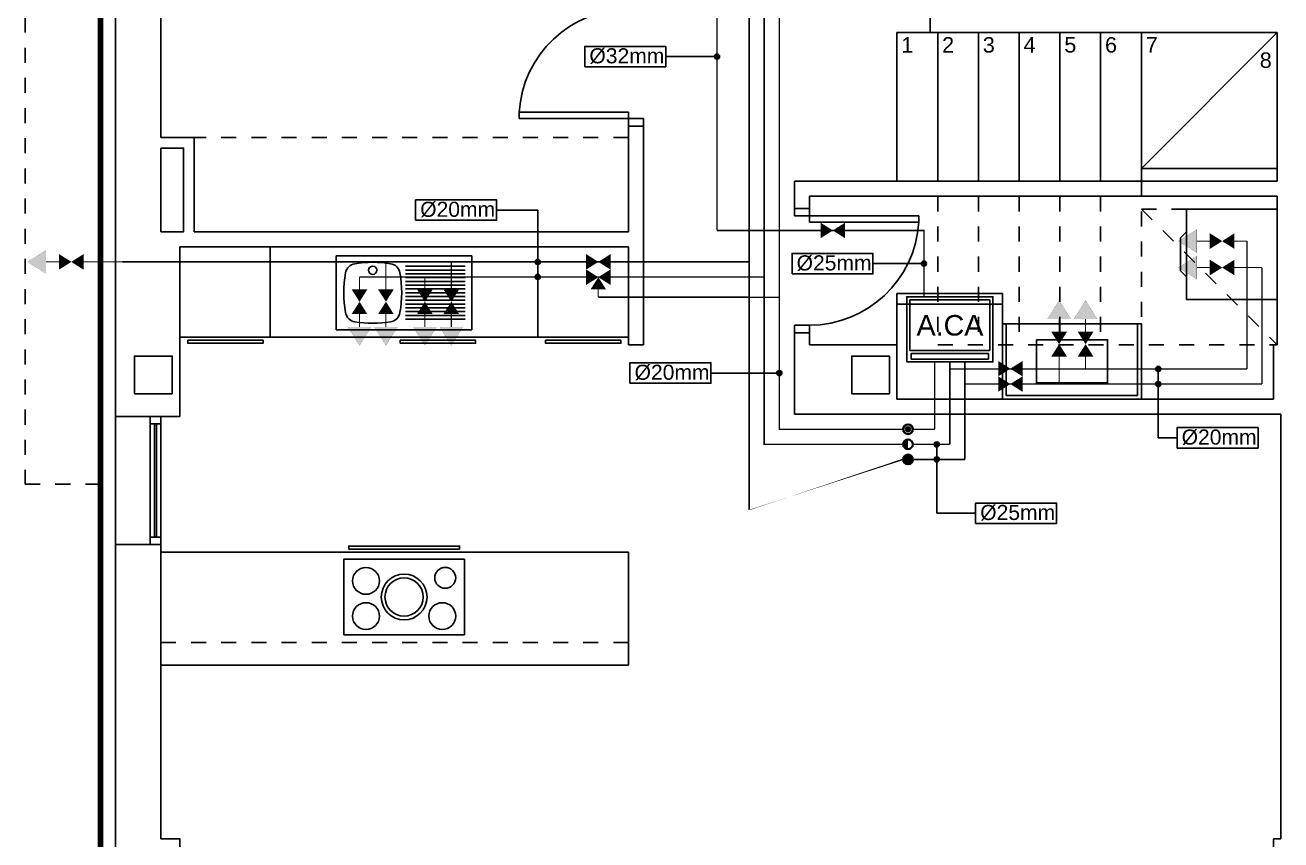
# Model space of a CAD drawing. Header units: millimetres. Extents: x 441156 to 441876, y 4514765 to 4515211.
# Drawn here: x 441402.98 to 441411.31, y 4515175.81 to 4515181.22 of the extents above; entities that cross this region are included whole.
import ezdxf
from ezdxf.enums import TextEntityAlignment as Align

# ---------------------------------------------------------------- set-up
doc = ezdxf.new("R2010")
doc.units = ezdxf.units.MM
for name, pattern in [('CONTINUA', [0]), ('DASHED', [0.75, 0.5, -0.25]), ('RAYITAS', [0.375, 0.25, -0.125])]:
    doc.linetypes.add(name, pattern=pattern)
for name, color, linetype in [('01_mono BAJA', 2, 'Continuous'), ('01_proyección', 4, 'RAYITAS'), ('01_textos', 7, 'Continuous'), ('INGIN CLIMATIZACION TEXTO', 7, 'Continuous'), ('INGIN FONTANERIA ACS', 10, 'Continuous'), ('INGIN FONTANERIA AGUA FRIA', 150, 'Continuous'), ('INGIN FONTANERIA MAQUINAS', 7, 'Continuous')]:
    doc.layers.add(name, color=color, linetype=linetype)
doc.styles.add('NIEVES2', font='sanss___.ttf')

# ---------------------------------------------------------------- blocks, each defined once
blk = doc.blocks.new('A$C6A825EFA')
at = {"layer": '01_mono BAJA', "color": 254}
for p, q in [((-2.636807039380074e-07, 12.50000028219074, -5.307373365866472e-07), (-2.636807039380074e-07, 7.854999443516135, -5.307373365866472e-07)), ((0.2999997364240699, 12.075000282377, -5.307373365866472e-07), (0.2999997363658622, 9.705003419891, -5.307373365866472e-07)), ((5.399999736342579, 10.54068651422858, -5.307373365866472e-07), (5.399999736342579, 10.40000028163195, -5.307373365866472e-07)), ((5.179999736312311, 9.415000282227993, -5.307373365866472e-07), (5.179999736312311, 10.40000028163195, -5.307373365866472e-07)), ((5.399999736342579, 10.40000028163195, -5.307373365866472e-07), (5.179999736312311, 10.40000028163195, -5.307373365866472e-07)), ((7.699999736330938, 10.40000028163195, -5.307373365866472e-07), (5.399999736342579, 10.40000028163195, -5.307373365866472e-07)), ((5.449999736330938, 9.415000282227993, -5.307373365866472e-07), (5.449999736330938, 10.40000028163195, -5.307373365866472e-07)), ((5.719999736407772, 9.415000282227993, -5.307373365866472e-07), (5.719999736349564, 10.40000028163195, -5.307373365866472e-07)), ((5.98999973636819, 9.415000282227993, -5.307373365866472e-07), (5.98999973636819, 10.40000028163195, -5.307373365866472e-07)), ((6.259999736328609, 9.415000282227993, -5.307373365866472e-07), (6.259999736328609, 10.40000028163195, -5.307373365866472e-07)), ((6.529999736347236, 9.415000282227993, -5.307373365866472e-07), (6.529999736347236, 10.40000028163195, -5.307373365866472e-07)), ((6.799999736365862, 9.415000282227993, -5.307373365866472e-07), (6.799999736365862, 10.40000028163195, -5.307373365866472e-07)), ((6.799999736365862, 9.50000028219074, -5.307373365866472e-07), (7.699999736330938, 10.40000028163195, -5.307373365866472e-07)), ((7.699999736330938, 9.415000282227993, -5.307373365866472e-07), (7.699999736330938, 10.40000028163195, -5.307373365866472e-07)), ((2.676184360233936, 9.830547710203087, -5.307709849983747e-07), (2.676184360237322, 9.8719762816311, -5.307709849983747e-07)), ((2.676184360237322, 9.8719762816311, -5.307709849983747e-07), (3.399999718923109, 9.871976281571948, -5.307709849983747e-07)), ((2.676184360233936, 9.830547710203087, -5.307709849983747e-07), (3.499999718919291, 9.830547710135761, -5.307709849983747e-07)), ((3.399999718915637, 9.780547710143752, -5.307709849983747e-07), (3.399999718923109, 9.871976281572403, -5.307709849983747e-07)), ((3.499999718919291, 9.830547710135761, -5.307709849983747e-07), (3.499999718915205, 9.780547710135579, -5.307709849983747e-07)), ((3.399999719171319, 9.780547711066902, -5.307709849983764e-07), (3.499999719148036, 9.780547711066902, -5.307709849983764e-07)), ((3.399999736342579, 9.780547711066902, -5.307373365866472e-07), (3.399999736342579, 9.080000282265246, -5.307373365866472e-07)), ((3.499999736319296, 9.780547711066902, -5.307373365866472e-07), (3.499999736319296, 8.330000282265246, -5.307373365866472e-07)), ((0.5200019616167992, 9.705000282265246, -5.307373365866472e-07), (0.2999997363658622, 9.705003419891, -5.307373365866472e-07)), ((0.5200019616167992, 9.705003419891, -5.30790497788695e-07), (0.5200019616750069, 9.080000282265246, -5.30790497788695e-07)), ((6.799999736365862, 9.500000281259418, -5.307373365866472e-07), (7.69999973627273, 9.50000028219074, -5.307373365866472e-07)), ((4.499999736493919, 9.415001093409956, -8.872092962881288e-07), (4.499999736493919, 9.235000281594694, -8.872092962881288e-07)), ((7.699999736330938, 9.415000282227993, -8.872092955617676e-07), (4.499999736319296, 9.415000282227993, -8.872092955617676e-07)), ((4.499999736319296, 9.415000282227993, -8.872092955617676e-07), (4.499999736261088, 9.235000281594694, -8.872092955617676e-07)), ((4.599999736470636, 9.315001092851162, -8.872092955617676e-07), (4.599999736412428, 9.235000280663371, -8.872092955617676e-07)), ((7.699999736330938, 9.3150002816692, -8.872092955617676e-07), (4.599999736354221, 9.3150002816692, -8.872092955617676e-07)), ((4.599999736354221, 9.3150002816692, -8.872092955617676e-07), (4.599999736354221, 9.235000280663371, -8.872092955617676e-07)), ((7.699999736330938, 8.330000282265246, -5.307373365866472e-07), (7.699999736330938, 9.315000282600522, -5.307373365866472e-07)), ((4.599999736703467, 9.235000280663371, -7.089901432282964e-07), (4.49999973672675, 9.235000281594694, -7.089901432282964e-07)), ((4.499999736955495, 9.185000281594512, -7.089564972708095e-07), (4.49999973695958, 9.235000281594694, -7.089564972708095e-07)), ((5.32381509564085, 9.18500028152719, -7.089564972708095e-07), (4.499999736955495, 9.185000281594512, -7.089564972708095e-07)), ((4.599999736959148, 9.235000281586522, -7.089564972708095e-07), (4.599999736951677, 9.143571710157872, -7.089564972708095e-07)), ((5.32381509564085, 9.18500028152719, -7.089564972708095e-07), (5.323815095637464, 9.143571710099176, -7.089564972708095e-07)), ((3.399999736342579, 9.080000282265246, -5.307373365866472e-07), (0.5200019616750069, 9.080000282265246, -5.307373365866472e-07)), ((5.323815095637464, 9.143571710099176, -7.089564972708095e-07), (4.599999736951677, 9.143571710158326, -7.089564972708095e-07)), ((3.399999736342579, 8.980000281706452, -5.307373365866404e-07), (0.4249997104052454, 8.980000281706452, -5.307373365866404e-07)), ((0.4249997104052454, 7.854999443516135, -5.307373365866404e-07), (0.4249997104052454, 8.980000281706452, -5.307373365866404e-07)), ((1.024999736924656, 8.980000281706452, -5.307373365865929e-07), (1.024999736924656, 8.380000282078981, -5.307373365865929e-07)), ((1.462499736316602, 8.430441086419819, 2.222830965316809e-06), (1.462499736316545, 8.920441086419942, 2.222830965316809e-06)), ((1.462499736316545, 8.920441086419942, 2.222830965316809e-06), (2.362499736316181, 8.920441086419942, 2.222830965316809e-06)), ((2.362499736316181, 8.920441086419942, 2.222830965316809e-06), (2.362499736316238, 8.430441086419933, 2.222830965316809e-06)), ((2.799999735783786, 8.980000282637775, -5.308382656726859e-07), (2.799999735725578, 8.380000282078981, -5.308382656726859e-07)), ((3.399999736342579, 8.980000281706452, -5.307373365866472e-07), (3.399999736342579, 8.330000282265246, -5.307373365866472e-07)), ((1.921499736316377, 8.850441086419778, 2.222830965316809e-06), (2.317499736316563, 8.850441086419892, 2.222830965316809e-06)), ((1.921499736316349, 8.825441086419914, 2.222830965316809e-06), (2.317499736316563, 8.825441086419914, 2.222830965316809e-06)), ((1.921499736316377, 8.800441086419937, 2.222830965316809e-06), (2.317499736316563, 8.800441086419937, 2.222830965316809e-06)), ((1.921499736316321, 8.775441086420074, 2.222830965316809e-06), (2.317499736316563, 8.775441086420074, 2.222830965316809e-06)), ((1.921499736316406, 8.750441086419983, 2.222830965316809e-06), (2.317499736316591, 8.750441086419983, 2.222830965316809e-06)), ((1.921499736316377, 8.725441086419892, 2.222830965316809e-06), (2.31749973631662, 8.725441086419892, 2.222830965316809e-06)), ((1.921499736316377, 8.700441086419914, 2.222830965316809e-06), (2.317499736316591, 8.700441086420028, 2.222830965316809e-06)), ((1.921499736316377, 8.675441086419937, 2.222830965316809e-06), (2.31749973631662, 8.675441086419937, 2.222830965316809e-06)), ((1.921499736316406, 8.650441086419846, 2.222830965316809e-06), (2.317499736316563, 8.650441086420074, 2.222830965316809e-06)), ((1.921499736316377, 8.625441086419983, 2.222830965316809e-06), (2.317499736316591, 8.625441086419983, 2.222830965316809e-06)), ((1.921499736316406, 8.600441086419892, 2.222830965316809e-06), (2.317499736316563, 8.600441086419892, 2.222830965316809e-06)), ((1.921499736316434, 8.575441086419914, 2.222830965316809e-06), (2.317499736316563, 8.575441086419914, 2.222830965316809e-06)), ((5.879999760363717, 8.599997819401324, -5.30838260041923e-07), (5.179999761108775, 8.599997819401324, -5.30838260041923e-07)), ((1.921499736316377, 8.55044108642005, 2.222830965316809e-06), (2.31749973631662, 8.55044108642005, 2.222830965316809e-06)), ((1.921499736316406, 8.52544108641996, 2.222830965316809e-06), (2.317499736316648, 8.52544108641996, 2.222830965316809e-06)), ((1.921499736316406, 8.500441086419983, 2.222830965316809e-06), (2.31749973631662, 8.500441086420096, 2.222830965316809e-06)), ((2.362499736316238, 8.430441086419933, 2.222830965316809e-06), (1.462499736316602, 8.430441086419819, 2.222830965316809e-06)), ((4.49999973689307, 8.410000281594534, -7.089228513133685e-07), (4.499999736896701, 8.460000281594489, -7.089228513133685e-07)), ((4.599999736896269, 8.460000281586318, -7.089228513133685e-07), (4.499999736896701, 8.460000281594489, -7.089228513133685e-07)), ((4.499999736843165, 8.41000028140843, -8.57244048858277e-07), (4.499999736202881, 7.869999472983181, -4.787425613476374e-07)), ((4.599999736761674, 8.41000028140843, -7.08956497270857e-07), (4.499999736668542, 8.41000028140843, -7.08956497270857e-07)), ((4.599999736896269, 8.460000281586318, -7.089228513133685e-07), (4.599999736892183, 8.410000281586306, -7.089228513133685e-07)), ((4.599999736354221, 8.41000028140843, -8.872092955617676e-07), (4.599999736354221, 8.330000282265246, -8.872092955617676e-07)), ((5.904838247282896, 7.994999471120536, -5.306868748642678e-07), (5.904838247282896, 8.469999470748007, -5.306868748642678e-07)), ((6.774999780987855, 7.994999472051859, -5.307373365866472e-07), (6.774999781046063, 8.46999947167933, -5.307373365866472e-07)), ((3.399999736342579, 8.380000282078981, -5.307373365866472e-07), (0.4249997103470378, 8.380000282078981, -5.307373365866404e-07)), ((3.399999736342579, 8.330000282265246, -5.307373365866472e-07), (3.499999736319296, 8.330000282265246, -5.307373365866472e-07)), ((5.179838197305799, 8.330000282265246, -5.307373365866472e-07), (4.599999736354221, 8.330000282265246, -5.307373365866472e-07)), ((5.179999736312311, 8.330000282265246, -5.307373365866472e-07), (5.179999736312311, 7.96999947167933, -5.307373365866472e-07)), ((7.699999736330938, 8.330000282265246, -5.307373365866472e-07), (7.674999595154077, 8.330000282265246, -5.307373365866472e-07)), ((7.699999736330938, 8.330000282265246, -5.307373365866472e-07), (7.674999595154077, 8.330000282265246, -5.307373365866472e-07)), ((7.674999595154077, 8.330000282265246, -5.307373365866472e-07), (7.674999595154077, 7.96999947167933, -5.307373365866472e-07)), ((5.904838247282896, 7.994999471120536, -5.306868748642678e-07), (6.774999780987855, 7.994999472051859, -5.307373365866472e-07)), ((5.179999736312311, 7.96999947167933, -5.307373365866472e-07), (7.674999595154077, 7.96999947167933, -5.307373365866472e-07)), ((0.4249997104052454, 7.854999443516135, -5.307373365866404e-07), (-2.636807039380074e-07, 7.854999443516135, -5.307373365866404e-07)), ((-2.636807039380074e-07, 7.854999443516135, -5.307373365866472e-07), (-2.636807039380074e-07, 7.004999443888664, -5.307373365866472e-07)), ((0.2299997361260466, 7.854999443516135, -5.307373365866472e-07), (0.2300180575693958, 7.004999443888664, -5.307373365866472e-07)), ((0.2999997364240699, 7.854999443516135, -5.307373365866472e-07), (0.300018057867419, 7.004999443888664, -5.307373365866472e-07)), ((7.724999736354221, 7.869999472983181, -5.3073733694378e-07), (4.499999736202881, 7.869999472983181, -5.3073733694378e-07)), ((7.724999736354221, 5.054994043894112, -5.307373365866472e-07), (7.724999736354221, 7.869999472983181, -5.307373365866472e-07)), ((0.2300011331681162, 7.805002628825605, -5.307373365866404e-07), (0.3000011325348169, 7.805002628825605, -5.307373365866404e-07)), ((0.2579854913637973, 7.054996258579195, -5.307373374883374e-07), (0.2580180627992377, 7.805002628825605, -5.307373374883307e-07)), ((0.271985491795931, 7.054996258579195, -5.307373374883374e-07), (0.2720180632313713, 7.805002628825605, -5.307373374883307e-07)), ((0.2999997364822775, 7.004999443888664, -5.307373365866425e-07), (-2.636807039380074e-07, 7.004999443888664, -5.307373365866472e-07)), ((-2.636807039380074e-07, 7.004999443888664, -5.307373365866315e-07), (-2.636807039380074e-07, 3.00000028219074, -5.307373365866472e-07)), ((0.2299685617326759, 7.054996258579195, -5.307373365866472e-07), (0.2999685610993765, 7.054996258579195, -5.307373365866472e-07)), ((0.2999844685546122, 7.004999443888664, -5.307373365866472e-07), (0.2999844685546122, 5.054994044825435, -5.307373365866412e-07)), ((3.399999736342579, 6.954999444074929, -5.307373365866472e-07), (0.2999844685546122, 6.954999444074929, -5.3073733658664e-07)), ((3.399999736342579, 6.204999444074929, -5.307373365866472e-07), (3.399999736342579, 6.954999444074929, -5.307373365866472e-07)), ((3.399999736342579, 6.204999444074929, -5.307373365866472e-07), (0.2999844685546122, 6.204999444074929, -5.3073733658664e-07)), ((7.674999599927105, 4.704994043335319, -2.211794300349522e-05), (7.674999599927105, 5.054994043894112, -2.211794300349522e-05)), ((7.674999599927105, 5.054994043894112, -2.211794300349522e-05), (7.724999736354221, 5.054994043894112, -2.211794300349522e-05))]:
    blk.add_line(p, q, dxfattribs=at)
for points, elevation in [([(0.3000019616447389, 9.635003419592977), (0.450001961668022, 9.635003419592977), (0.450001961668022, 9.080000284127891), (0.3000019616447389, 9.080000284127891)], -5.307373365866472e-07), ([(7.099999736272736, 9.230000281706424), (7.69999973627273, 9.230000281706452), (7.699999736267614, 8.63000028170643), (7.09999973626762, 8.63000028170643)], -5.307373365866472e-07), ([(5.179999761108775, 8.669997818768024), (5.179999762040097, 7.96999781858176), (5.879999761295039, 7.969997819513083), (5.879999760363717, 8.669997819699347)], -5.307373365866472e-07), ([(5.879838247317821, 8.469999470748007), (6.800000609247945, 8.46999947167933), (6.800000609247945, 7.96999947167933), (5.879838247317821, 7.96999947167933)], -5.307373365866472e-07), ([(0.4776675592875108, 8.359996009618044), (0.4776675592875108, 8.339991737157106), (0.9776615587761626, 8.339991737157106), (0.9776615587761626, 8.359996009618044)], -5.307373365865929e-07), ([(1.88687895401381, 8.360011268407106), (1.88687895401381, 8.340006995946169), (2.386872953502461, 8.340006995946169), (2.386872953502461, 8.360011268407106)], 2.222830965316809e-06), ([(2.850002736260649, 8.360011268407106), (2.850002736260649, 8.340006995946169), (3.349996735749301, 8.340006995946169), (3.349996735749301, 8.360011268407106)], -5.307373365866404e-07), ([(6.103779591154307, 8.363114609383047), (6.576059952669311, 8.363114609383047), (6.576059952669311, 8.07688763551414), (6.103779591154307, 8.07688763551414)], -7.759652929790741e-07), ([(2.279877755208872, 6.974949908442795), (1.545027547865175, 6.974949908442795), (1.545027547865175, 6.994900372810662), (2.279877755208872, 6.994900372810662)], 2.222830965316809e-06), ([(1.512518043108788, 6.407724797629712), (2.312518040964175, 6.40778337562668), (2.312481429716069, 6.907783374286296), (1.512481431860682, 6.907724796289328)], 2.222830951105955e-06)]:
    blk.add_lwpolyline(points, close=True, dxfattribs=dict(at, elevation=elevation))
for points, elevation in [([(7.099999657531157, 8.780000281694356), (7.059999657543301, 8.820000281706484), (7.059999657640304, 9.040000281706398), (7.099999657652432, 9.08000028169431)], -5.307373365866472e-07), ([(0.2999844685546122, 5.054994044825435), (0.4249997363076545, 5.054994044825435), (0.4249997363076545, 4.704994045197964), (0.2999997364240699, 4.704994045197964)], -5.307373365866438e-07)]:
    blk.add_lwpolyline(points, dxfattribs=dict(at, elevation=elevation))
for points in [[(0.3749997363192961, 8.004999441094697), (0.1249997363192961, 8.004999441094697), (0.1249997363192961, 8.254999441094697), (0.3749997363192961, 8.254999441094697), (0.3749997363192961, 8.004999441094697)], [(5.129838149063289, 8.004999442026019), (4.879838149063289, 8.004999442026019), (4.879838149063289, 8.254999442026019), (5.129838149063289, 8.254999442026019), (5.129838149063289, 8.004999442026019)]]:
    blk.add_lwpolyline(points, close=True, dxfattribs=at)
for centre, radius in [((1.704499736316244, 8.824817518071441, 2.222830965316809e-06), 0.0275), ((1.659714555829595, 6.764788265817973, 2.222830951105955e-06), 0.08904847114415482), ((2.18505062924396, 6.784609570470526, 2.222830951105955e-06), 0.06926563296337918), ((1.912499736412428, 6.657754085958004, 2.222830951105955e-06), 0.1518055620857002), ((1.912499736412428, 6.657754085958004, 2.222830951105955e-06), 0.1268055620857002), ((1.659731681708639, 6.530900049994276, 2.222830951105955e-06), 0.08904847114415482), ((2.165286365544056, 6.530937067970298, 2.222830951105955e-06), 0.08904847114415482)]:
    blk.add_circle(centre, radius, dxfattribs=at)
for centre, radius, start, end in [((3.399999718919723, 9.830547710143934, -5.307709849983747e-07), 0.725, 89.99999999535343, 176.7241710355634), ((4.599999736955063, 9.18500028158634, -7.089564972708095e-07), 0.725, 269.9999999953536, 356.7241710355636), ((1.597990642125183, 8.79398501809635, 2.222830965316809e-06), 0.07500000000000001, 99.07871569329001, 169.8852224934779), ((1.704499736316308, 8.127441086419935, 2.222830965316809e-06), 0.75, 80.9212843067197, 99.07871569329001), ((1.811008830507376, 8.79398501809635, 2.222830965316809e-06), 0.07500000000000001, 10.1147775065352, 80.9212843067197), ((2.2624997363163, 8.675441086419937, 2.222830965316809e-06), 0.75, 169.8852224934779, 190.1147775065419), ((1.146499736316287, 8.675441086419823, 2.222830965316809e-06), 0.75, 349.885222493478, 10.1147775065352), ((1.597990642125211, 8.556897154743524, 2.222830965316809e-06), 0.07500000000000001, 190.1147775065419, 260.9212843067197), ((1.811008830507376, 8.556897154743524, 2.222830965316809e-06), 0.07500000000000001, 279.07871569329, 349.885222493478), ((1.704499736316222, 9.223441086419939, 2.222830965316809e-06), 0.75, 260.9212843067197, 279.07871569329)]:
    blk.add_arc(centre, radius, start, end, dxfattribs=at)
at = {"layer": '01_proyección', "color": 120, "ltscale": 0.25}
for p, q in [((3.399999736342579, 9.705000282265246, -5.307373365866472e-07), (0.5200019616167992, 9.705000282265246, -5.307373365866472e-07)), ((6.799999736365862, 9.415000282227993, -5.307373365866472e-07), (6.799999736307655, 8.330000282265246, -5.307373365866472e-07)), ((5.449999736330938, 9.3150002816692, -5.307373365866472e-07), (5.449999736330938, 8.330000282265246, -5.307373365866472e-07)), ((5.719999736349564, 9.3150002816692, -5.307373365866472e-07), (5.719999736291356, 8.330000282265246, -5.307373365866472e-07)), ((5.989999736309983, 9.3150002816692, -5.307373365866472e-07), (5.989999736309983, 8.330000282265246, -5.307373365866472e-07)), ((6.259999736328609, 9.3150002816692, -5.307373365866472e-07), (6.259999736328609, 8.330000282265246, -5.307373365866472e-07)), ((6.529999736347236, 9.3150002816692, -5.307373365866472e-07), (6.529999736347236, 8.330000282265246, -5.307373365866472e-07)), ((6.799999736307655, 9.230000282637775, -5.307373365866472e-07), (7.699999736330938, 9.230000281706452, -5.307373365866472e-07)), ((6.799999736307655, 9.230000281706452, -5.307373365866472e-07), (7.699999736330938, 8.330000282265246, -5.307373365866472e-07)), ((5.449999736330938, 8.330000282265246, -5.307373365866472e-07), (7.674999595154077, 8.330000282265246, -5.307373365866472e-07)), ((3.399999736342579, 6.354999444447458, -5.307373365866472e-07), (0.2999844685546122, 6.354999444447458, -5.3073733658664e-07))]:
    blk.add_line(p, q, dxfattribs=at)
at = {"layer": '01_proyección', "color": 120, "ltscale": 0.25, "elevation": -5.307373365866472e-07}
blk.add_lwpolyline([(15.69999936700333, 7.405000281520188), (16.29999973619124, 7.405000281520188), (16.29999973619124, 13.10000028181821), (-0.6000002636574209, 13.10000028181821), (-0.6000002636574209, 7.405000281520188), (-2.636807039380074e-07, 7.405000281520188)], dxfattribs=at)
at = {"layer": '01_mono BAJA', "color": 254, "style": 'NIEVES2'}
for s, p in [('1', (5.248902099963743, 10.26781928259879, -5.307373365866472e-07)), ('2', (5.518902100040577, 10.26781928259879, -5.307373365866472e-07)), ('3', (5.788902100059204, 10.26781928259879, -5.307373365866472e-07)), ('4', (6.058902100019623, 10.26781928259879, -5.307373365866472e-07)), ('5', (6.328902100038249, 10.26781928259879, -5.307373365866472e-07)), ('6', (6.598902100056875, 10.26781928259879, -5.307373365866472e-07)), ('7', (6.868902100075502, 10.26781928259879, -5.307373365866472e-07)), ('8', (7.624883061158471, 10.16641275119036, -5.307373365866472e-07))]:
    blk.add_text(s, height=0.1025611646689943, dxfattribs=at).set_placement(p, align=Align.CENTER)
blk = doc.blocks.new('CALDERA')
at = {"layer": 'INGIN FONTANERIA MAQUINAS', "color": 5}
for points in [[(2.51547278125814, 32.4780610696846), (2.51547278125814, 32.86039364061352), (3.021472781258138, 32.86039364061352), (3.021472781258138, 32.4780610696846), (2.51547278125814, 32.4780610696846)], [(2.533691355750136, 32.5456564906399), (2.533691355750136, 32.84217506612152), (3.003254206766142, 32.84217506612152), (3.003254206766142, 32.5456564906399)], [(3.003254206766142, 32.5456564906399), (2.533691355750136, 32.5456564906399)]]:
    blk.add_lwpolyline(points, dxfattribs=at)
blk.add_lwpolyline([(2.541802803691752, 32.49414186307425), (2.995142758824526, 32.49414186307425), (2.995142758824526, 32.52729581365433), (2.541802803691752, 32.52729581365433)], close=True, dxfattribs=at)
at = {"layer": 'INGIN FONTANERIA MAQUINAS', "color": 5, "style": 'NIEVES2'}
blk.add_text('A.CA', height=0.1204875, dxfattribs=at).set_placement((2.573100437082618, 32.63276741150953))
blk = doc.blocks.new('LLAVE DE CORTE')
at = {"layer": 'INGIN FONTANERIA AGUA FRIA'}
h = blk.add_hatch(color=256, dxfattribs=at)
h.dxf.hatch_style = 1
h.paths.add_polyline_path([(52.20751480064351, 49.62734431164326), (52.20751480064351, 49.94029091551702), (52.45519108201347, 49.78423015136591)])
h = blk.add_hatch(color=256, dxfattribs=at)
h.dxf.hatch_style = 1
h.paths.add_polyline_path([(52.70286736338343, 49.62734431164326), (52.70286736338343, 49.94029091551702), (52.45519108201347, 49.78423015136591)])
at = {"layer": 'INGIN FONTANERIA AGUA FRIA', "ltscale": 0.01}
for points, const_width in [([(52.20751480064351, 49.62734431164326), (52.20751480064351, 49.94029091551702), (52.45519108201347, 49.78423015136591), (52.20751480064351, 49.62734431164326)], 0.0015), ([(52.70286736338343, 49.62734431164326), (52.70286736338343, 49.94029091551702), (52.45519108201347, 49.78423015136591), (52.70286736338343, 49.62734431164326)], 0.0015), ([(52.20751480064351, 49.78381761358014), (52.04959663705668, 49.78381761358014)], 0.02), ([(52.70286736338343, 49.78381761358014), (52.86078552697026, 49.78381761358014)], 0.02)]:
    blk.add_lwpolyline(points, dxfattribs=dict(at, const_width=const_width))
blk = doc.blocks.new('MONTANTE AF')
at = {"layer": 'INGIN FONTANERIA AGUA FRIA', "ltscale": 0.01}
h = blk.add_hatch(color=256, dxfattribs=at)
h.dxf.hatch_style = 1
edge = h.paths.add_edge_path()
edge.add_arc((52.45519108201347, 53.38382750740402), 0.2221247932826316, 0, 360)
edge = h.paths.add_edge_path(flags=17)
edge.add_arc((52.45519108201347, 53.38382750740402), 0.1919490225695881, 0, 360)
h = blk.add_hatch(color=256, dxfattribs=at)
h.dxf.hatch_style = 1
edge = h.paths.add_edge_path()
edge.add_arc((52.45519108201347, 53.38382750740402), 0.1919490225695881, 0, 360)
for radius in [0.2221247932826316, 0.1919490225695881]:
    blk.add_circle((52.45519108201347, 53.38382750740402), radius, dxfattribs=at)
blk = doc.blocks.new('MONTANTE ACS')
at = {"layer": 'INGIN FONTANERIA ACS', "ltscale": 0.01}
h = blk.add_hatch(color=256, dxfattribs=at)
h.dxf.hatch_style = 1
edge = h.paths.add_edge_path()
edge.add_arc((52.45519108201347, 52.18382420946273), 0.2221247932826316, 0, 360)
edge = h.paths.add_edge_path(flags=17)
edge.add_arc((52.45519108201347, 52.18382420946273), 0.1919490225695881, 0, 360)
h = blk.add_hatch(color=256, dxfattribs=at)
h.dxf.hatch_style = 1
edge = h.paths.add_edge_path()
edge.add_line((52.45519108201347, 51.99187518689314), (52.45519108201347, 52.37577323203232))
edge.add_arc((52.45519108201347, 52.18382420946273), 0.1919490225695881, 90, 270)
for radius in [0.2221247932826316, 0.1919490225695881]:
    blk.add_circle((52.45519108201347, 52.18382420946273), radius, dxfattribs=at)
blk = doc.blocks.new('MONTANTE RACS')
at = {"layer": 'INGIN FONTANERIA ACS', "ltscale": 0.01}
h = blk.add_hatch(color=86, dxfattribs=at)
h.dxf.hatch_style = 1
edge = h.paths.add_edge_path()
edge.add_arc((52.45519108201347, 50.98382091152143), 0.2221247932826316, 0, 360)
edge = h.paths.add_edge_path(flags=17)
edge.add_arc((52.45519108201347, 50.98382091152143), 0.1919490225695881, 0, 360)
h = blk.add_hatch(color=86, dxfattribs=at)
h.dxf.hatch_style = 1
edge = h.paths.add_edge_path()
edge.add_arc((52.45519108201347, 50.98382091152143), 0.1048807659308295, 0, 360)
at = {"layer": 'INGIN FONTANERIA ACS', "color": 86, "ltscale": 0.01}
for radius in [0.2221247932826316, 0.1919490225695881, 0.1048807659308295]:
    blk.add_circle((52.45519108201347, 50.98382091152143), radius, dxfattribs=at)
blk = doc.blocks.new('3 VIAS')
at = {"layer": 'INGIN FONTANERIA ACS'}
h = blk.add_hatch(color=256, dxfattribs=at)
h.dxf.hatch_style = 1
h.paths.add_polyline_path([(52.20751480064351, 48.42734101370197), (52.20751480064351, 48.74028761757572), (52.45519108201347, 48.58422685342462)])
h = blk.add_hatch(color=256, dxfattribs=at)
h.dxf.hatch_style = 1
h.paths.add_polyline_path([(52.61207692173612, 48.83190313479458), (52.29913031786236, 48.83190313479458), (52.45519108201347, 48.58422685342462)])
h = blk.add_hatch(color=256, dxfattribs=at)
h.dxf.hatch_style = 1
h.paths.add_polyline_path([(52.70286736338343, 48.42734101370197), (52.70286736338343, 48.74028761757572), (52.45519108201347, 48.58422685342462)])
at = {"layer": 'INGIN FONTANERIA ACS', "ltscale": 0.01}
for points, const_width in [([(52.45560361979924, 48.83190313479458), (52.45560361979924, 48.98982129838141)], 0.02), ([(52.20751480064351, 48.42734101370197), (52.20751480064351, 48.74028761757572), (52.45519108201347, 48.58422685342462), (52.20751480064351, 48.42734101370197)], 0.0015), ([(52.61207692173612, 48.83190313479458), (52.29913031786236, 48.83190313479458), (52.45519108201347, 48.58422685342462), (52.61207692173612, 48.83190313479458)], 0.0015), ([(52.70286736338343, 48.42734101370197), (52.70286736338343, 48.74028761757572), (52.45519108201347, 48.58422685342462), (52.70286736338343, 48.42734101370197)], 0.0015), ([(52.20751480064351, 48.58381431563885), (52.04959663705668, 48.58381431563885)], 0.02), ([(52.70286736338343, 48.58381431563885), (52.86078552697026, 48.58381431563885)], 0.02)]:
    blk.add_lwpolyline(points, dxfattribs=dict(at, const_width=const_width))

msp = doc.modelspace()

# ---------------------------------------------------------------- hatches: boundary and pattern name
at = {"layer": 'INGIN CLIMATIZACION TEXTO', "linetype": 'Continuous', "ltscale": 0.5}
h = msp.add_hatch(color=2, dxfattribs=at)
edge = h.paths.add_edge_path()
edge.add_arc((441407.5701894338, 4515181.00682742), 0.01687499999999814, 0, 360)
h = msp.add_hatch(color=2, dxfattribs=at)
edge = h.paths.add_edge_path()
edge.add_arc((441406.3818669801, 4515179.645434655), 0.01687499999999814, 0, 360)
h = msp.add_hatch(color=2, dxfattribs=at)
edge = h.paths.add_edge_path()
edge.add_arc((441408.9419629827, 4515179.633670619), 0.01687499999999814, 0, 360)
h = msp.add_hatch(color=2, dxfattribs=at)
edge = h.paths.add_edge_path()
edge.add_arc((441406.3818669801, 4515179.545434656), 0.01687499999999814, 0, 360)
h = msp.add_hatch(color=2, dxfattribs=at)
edge = h.paths.add_edge_path()
edge.add_arc((441407.9832236228, 4515178.908268657), 0.01687499999999814, 0, 360)
h = msp.add_hatch(color=2, dxfattribs=at)
edge = h.paths.add_edge_path()
edge.add_arc((441410.4953671752, 4515178.935433844), 0.01687499999999814, 0, 360)
h = msp.add_hatch(color=2, dxfattribs=at)
edge = h.paths.add_edge_path()
edge.add_arc((441410.4953671752, 4515178.835433844), 0.01687499999999814, 0, 360)
h = msp.add_hatch(color=2, dxfattribs=at)
edge = h.paths.add_edge_path()
edge.add_arc((441409.0265123922, 4515178.435433847), 0.01687499999999814, 0, 360)
h = msp.add_hatch(color=2, dxfattribs=at)
edge = h.paths.add_edge_path()
edge.add_arc((441409.0265123922, 4515178.335433847), 0.01687499999999814, 0, 360)
at = {"layer": 'INGIN FONTANERIA ACS'}
h = msp.add_hatch(color=256, dxfattribs=at)
h.dxf.hatch_style = 1
h.paths.add_polyline_path([(441409.4342812759, 4515178.886312985), (441409.4342812759, 4515178.988071267), (441409.5148161416, 4515178.937326267)])
h = msp.add_hatch(color=256, dxfattribs=at)
h.dxf.hatch_style = 1
h.paths.add_polyline_path([(441409.5953510074, 4515178.886312985), (441409.5953510074, 4515178.988071267), (441409.5148161416, 4515178.937326267)])
at = {"layer": 'INGIN FONTANERIA AGUA FRIA'}
h = msp.add_hatch(color=10, dxfattribs=at)
h.dxf.hatch_style = 1
h.paths.add_polyline_path([(441410.7513612027, 4515179.860561852), (441410.7513612027, 4515179.70593911), (441410.6289876563, 4515179.783046652)])
h = msp.add_hatch(color=10, dxfattribs=at)
h.dxf.hatch_style = 1
h.paths.add_polyline_path([(441410.8373053095, 4515179.834791395), (441410.8373053095, 4515179.731709568), (441410.9188876742, 4515179.783114595)])
h = msp.add_hatch(color=10, dxfattribs=at)
h.dxf.hatch_style = 1
h.paths.add_polyline_path([(441411.0004700379, 4515179.834791395), (441411.0004700379, 4515179.731709568), (441410.9188876742, 4515179.783114595)])
h = msp.add_hatch(color=256, dxfattribs=at)
h.dxf.hatch_style = 1
h.paths.add_polyline_path([(441403.1218908734, 4515179.722746027), (441403.1218908734, 4515179.568123286), (441402.9995173269, 4515179.645230827)])
h = msp.add_hatch(color=256, dxfattribs=at)
h.dxf.hatch_style = 1
h.paths.add_polyline_path([(441403.2078349802, 4515179.69697557), (441403.2078349802, 4515179.593893742), (441403.2894173448, 4515179.64529877)])
h = msp.add_hatch(color=256, dxfattribs=at)
h.dxf.hatch_style = 1
h.paths.add_polyline_path([(441403.3709997085, 4515179.69697557), (441403.3709997085, 4515179.593893742), (441403.2894173448, 4515179.64529877)])
h = msp.add_hatch(color=256, dxfattribs=at)
h.dxf.hatch_style = 1
h.paths.add_polyline_path([(441410.7513612027, 4515179.685337858), (441410.7513612027, 4515179.530715117), (441410.6289876563, 4515179.607822658)])
h = msp.add_hatch(color=256, dxfattribs=at)
h.dxf.hatch_style = 1
h.paths.add_polyline_path([(441410.8373053095, 4515179.659567402), (441410.8373053095, 4515179.556485574), (441410.9188876742, 4515179.607890601)])
h = msp.add_hatch(color=256, dxfattribs=at)
h.dxf.hatch_style = 1
h.paths.add_polyline_path([(441411.0004700379, 4515179.659567402), (441411.0004700379, 4515179.556485574), (441410.9188876742, 4515179.607890601)])
h = msp.add_hatch(color=10, dxfattribs=at)
h.dxf.hatch_style = 1
h.paths.add_polyline_path([(441405.1483668823, 4515179.462681042), (441405.2514487094, 4515179.462681042), (441405.2000436819, 4515179.381098678)])
h = msp.add_hatch(color=256, dxfattribs=at)
h.dxf.hatch_style = 1
h.paths.add_polyline_path([(441405.3235908755, 4515179.462681042), (441405.4266727035, 4515179.462681042), (441405.375267676, 4515179.381098678)])
h = msp.add_hatch(color=10, dxfattribs=at)
h.dxf.hatch_style = 1
h.paths.add_polyline_path([(441405.5817690714, 4515179.462681042), (441405.6848508994, 4515179.462681042), (441405.6334458719, 4515179.381098678)])
h = msp.add_hatch(color=256, dxfattribs=at)
h.dxf.hatch_style = 1
h.paths.add_polyline_path([(441405.7569930655, 4515179.462681042), (441405.8600748925, 4515179.462681042), (441405.808669865, 4515179.381098678)])
h = msp.add_hatch(color=10, dxfattribs=at)
h.dxf.hatch_style = 1
h.paths.add_polyline_path([(441405.1483668823, 4515179.299516314), (441405.2514487094, 4515179.299516314), (441405.2000436819, 4515179.381098678)])
h = msp.add_hatch(color=256, dxfattribs=at)
h.dxf.hatch_style = 1
h.paths.add_polyline_path([(441405.3235908755, 4515179.299516314), (441405.4266727035, 4515179.299516314), (441405.375267676, 4515179.381098678)])
h = msp.add_hatch(color=10, dxfattribs=at)
h.dxf.hatch_style = 1
h.paths.add_polyline_path([(441405.5817690714, 4515179.299516314), (441405.6848508994, 4515179.299516314), (441405.6334458719, 4515179.381098678)])
h = msp.add_hatch(color=256, dxfattribs=at)
h.dxf.hatch_style = 1
h.paths.add_polyline_path([(441405.7569930655, 4515179.299516314), (441405.8600748925, 4515179.299516314), (441405.808669865, 4515179.381098678)])
h = msp.add_hatch(color=256, dxfattribs=at)
h.dxf.hatch_style = 1
h.paths.add_polyline_path([(441409.9156348244, 4515179.267296264), (441409.7610120834, 4515179.267296264), (441409.8381196246, 4515179.38966981)])
h = msp.add_hatch(color=10, dxfattribs=at)
h.dxf.hatch_style = 1
h.paths.add_polyline_path([(441410.0908588185, 4515179.267296264), (441409.9362360765, 4515179.267296264), (441410.0133436178, 4515179.38966981)])
h = msp.add_hatch(color=10, dxfattribs=at)
h.dxf.hatch_style = 1
h.paths.add_polyline_path([(441405.1225964249, 4515179.213572207), (441405.2772191669, 4515179.213572207), (441405.2001116256, 4515179.09119866)])
h = msp.add_hatch(color=256, dxfattribs=at)
h.dxf.hatch_style = 1
h.paths.add_polyline_path([(441405.297820419, 4515179.213572207), (441405.45244316, 4515179.213572207), (441405.3753356187, 4515179.09119866)])
h = msp.add_hatch(color=10, dxfattribs=at)
h.dxf.hatch_style = 1
h.paths.add_polyline_path([(441405.5559986149, 4515179.213572207), (441405.7106213559, 4515179.213572207), (441405.6335138147, 4515179.09119866)])
h = msp.add_hatch(color=256, dxfattribs=at)
h.dxf.hatch_style = 1
h.paths.add_polyline_path([(441405.731222608, 4515179.213572207), (441405.88584535, 4515179.213572207), (441405.8087378087, 4515179.09119866)])
h = msp.add_hatch(color=256, dxfattribs=at)
h.dxf.hatch_style = 1
h.paths.add_polyline_path([(441409.8898643679, 4515179.181352157), (441409.7867825399, 4515179.181352157), (441409.8381875674, 4515179.099769793)])
h = msp.add_hatch(color=10, dxfattribs=at)
h.dxf.hatch_style = 1
h.paths.add_polyline_path([(441410.065088361, 4515179.181352157), (441409.962006534, 4515179.181352157), (441410.0134115615, 4515179.099769793)])
h = msp.add_hatch(color=256, dxfattribs=at)
h.dxf.hatch_style = 1
h.paths.add_polyline_path([(441409.8898643679, 4515179.018187429), (441409.7867825399, 4515179.018187429), (441409.8381875674, 4515179.099769793)])
h = msp.add_hatch(color=10, dxfattribs=at)
h.dxf.hatch_style = 1
h.paths.add_polyline_path([(441410.065088361, 4515179.018187429), (441409.962006534, 4515179.018187429), (441410.0134115615, 4515179.099769793)])

# ---------------------------------------------------------------- linework, layer by layer
at = {"layer": 'INGIN CLIMATIZACION TEXTO', "color": 2, "linetype": 'Continuous', "ltscale": 0.5}
for p, q in [((441406.3818669801, 4515179.988970439, -5.308046269290237e-07), (441406.1084498203, 4515179.988970439, -5.308046269290237e-07)), ((441406.3818669801, 4515179.545434656, -5.308382656726859e-07), (441406.3818669801, 4515179.98897044, -5.308382656726859e-07)), ((441408.9419629827, 4515179.633670619, -5.307373365866472e-07), (441408.6041452006, 4515179.633670619, -5.307373365866472e-07)), ((441410.4953671752, 4515178.935433844, -5.307373365866472e-07), (441410.4953671752, 4515178.478689556, -5.307373365866472e-07)), ((441409.0265123922, 4515178.435433847, -5.3073733694378e-07), (441409.0265123922, 4515177.978689559, -5.3073733694378e-07)), ((441410.6199236262, 4515178.478689556, -5.307373365866472e-07), (441410.4953671752, 4515178.478689556, -5.307373365866472e-07)), ((441409.2844515085, 4515177.978689559, -5.3073733694378e-07), (441409.0265123922, 4515177.978689559, -5.3073733694378e-07))]:
    msp.add_line(p, q, dxfattribs=at)
for points, elevation in [([(441406.6936973808, 4515180.939088406), (441407.23034269, 4515180.939088406), (441407.23034269, 4515181.074566434), (441406.6936973808, 4515181.074566434)], -5.307373365866472e-07), ([(441405.5718045111, 4515179.921231424), (441406.1084498203, 4515179.921231424), (441406.1084498203, 4515180.056709453), (441405.5718045111, 4515180.056709453)], -5.308046269290237e-07), ([(441408.0674998914, 4515179.565931605), (441408.6041452006, 4515179.565931605), (441408.6041452006, 4515179.701409633), (441408.0674998914, 4515179.701409633)], -5.307373365866472e-07), ([(441406.9932032198, 4515178.840529643), (441407.529848529, 4515178.840529643), (441407.529848529, 4515178.976007671), (441406.9932032198, 4515178.976007671)], -5.307373365866472e-07), ([(441410.6199236262, 4515178.410950542), (441411.1565689354, 4515178.410950542), (441411.1565689354, 4515178.546428571), (441410.6199236262, 4515178.546428571)], -5.307373365866472e-07), ([(441409.2844515085, 4515177.910950545), (441409.8210968178, 4515177.910950545), (441409.8210968178, 4515178.046428573), (441409.2844515085, 4515178.046428573)], -5.3073733694378e-07)]:
    msp.add_lwpolyline(points, close=True, dxfattribs=dict(at, elevation=elevation))
at = {"layer": 'INGIN CLIMATIZACION TEXTO', "color": 2, "linetype": 'Continuous', "ltscale": 0.5, "elevation": -5.307373365866472e-07}
for points in [[(441407.23034269, 4515181.00682742), (441407.23034269, 4515181.00682742), (441407.5701894338, 4515181.00682742)], [(441407.9832236228, 4515178.908268657), (441407.529848529, 4515178.908268657)]]:
    msp.add_lwpolyline(points, dxfattribs=at)
at = {"layer": 'INGIN CLIMATIZACION TEXTO', "color": 2, "linetype": 'Continuous', "ltscale": 0.5}
for centre in [(441407.5701894338, 4515181.00682742, -5.307373365866472e-07), (441406.3818669801, 4515179.645434655, -5.308382656726859e-07), (441408.9419629827, 4515179.633670619, -5.307373365866472e-07), (441406.3818669801, 4515179.545434656, -5.308382656726859e-07), (441407.9832236228, 4515178.908268657, -5.307373365866472e-07), (441410.4953671752, 4515178.935433844, -5.307373365866472e-07), (441410.4953671752, 4515178.835433844, -5.307373365866472e-07), (441409.0265123922, 4515178.435433847, -5.3073733694378e-07), (441409.0265123922, 4515178.335433847, -5.3073733694378e-07)]:
    msp.add_circle(centre, 0.01687499999999814, dxfattribs=at)
at = {"layer": 'INGIN FONTANERIA ACS', "linetype": 'CONTINUA', "ltscale": 3, "const_width": 0.01}
for points, elevation in [([(441407.8832236229, 4515179.242209987), (441407.8832236229, 4515179.242209987), (441407.8832236229, 4515181.667875906), (441408.901339819, 4515181.667875906)], -5.307709753303093e-07), ([(441411.0832236223, 4515179.783250481), (441411.0832236223, 4515178.935433844)], -5.307373365866472e-07), ([(441407.1618098018, 4515179.545434656), (441405.1999077963, 4515179.545434656)], -5.308382656726859e-07), ([(441407.1618098018, 4515179.545434656), (441407.8832236229, 4515179.545434656)], -5.308382656726859e-07), ([(441407.8832236229, 4515179.242209987), (441407.8832236228, 4515178.435433847), (441408.8023411867, 4515178.435433847)], -5.307373365866472e-07), ([(441409.1132236209, 4515178.982365367), (441409.1132236209, 4515178.435433846)], -5.307373365866472e-07), ([(441409.1132236209, 4515178.935433844), (441411.0832236223, 4515178.935433844)], -5.307373365866472e-07), ([(441408.8704404561, 4515178.435433846), (441409.1132236209, 4515178.435433846)], -5.307392715555322e-07)]:
    msp.add_lwpolyline(points, dxfattribs=dict(at, elevation=elevation))
at = {"layer": 'INGIN FONTANERIA ACS', "color": 86, "linetype": 'CONTINUA', "ltscale": 3, "const_width": 0.01}
for points, elevation in [([(441409.0330894977, 4515181.535857944), (441407.9832236229, 4515181.535857944), (441407.9832236229, 4515179.142209987), (441407.9832236229, 4515179.142209987)], -5.307709753303093e-07), ([(441406.7832236219, 4515179.411792554), (441407.0618098021, 4515179.411792554)], -5.308382656726859e-07), ([(441407.0618098021, 4515179.411792554), (441407.9832236229, 4515179.410541701)], -5.308382656726859e-07), ([(441407.9832236228, 4515179.142209987), (441407.9832236228, 4515178.535433847), (441408.8023411867, 4515178.535433847)], -5.307373365866472e-07), ([(441409.0132236209, 4515178.982365367), (441409.0132236209, 4515178.535433847)], -5.307373365866472e-07), ([(441408.8704404561, 4515178.535433847), (441409.0132236209, 4515178.535433847)], -5.307392715555322e-07)]:
    msp.add_lwpolyline(points, dxfattribs=dict(at, elevation=elevation))
at = {"layer": 'INGIN FONTANERIA ACS', "ltscale": 0.01, "elevation": -5.307373365866472e-07}
for points, const_width in [([(441409.4342812759, 4515178.886312985), (441409.4342812759, 4515178.988071267), (441409.5148161416, 4515178.937326267), (441409.4342812759, 4515178.886312985)], 0.0004877427018188259), ([(441409.5953510074, 4515178.886312985), (441409.5953510074, 4515178.988071267), (441409.5148161416, 4515178.937326267), (441409.5953510074, 4515178.886312985)], 0.0004877427018188259), ([(441409.4342812759, 4515178.937192126), (441409.3829323214, 4515178.937192126)], 0.006503236024251012), ([(441409.5953510074, 4515178.937192126), (441409.6466999619, 4515178.937192126)], 0.006503236024251012)]:
    msp.add_lwpolyline(points, dxfattribs=dict(at, const_width=const_width))
at = {"layer": 'INGIN FONTANERIA AGUA FRIA', "linetype": 'DASHED', "ltscale": 0.1, "const_width": 0.03750000000000001, "elevation": -5.308382656726859e-07}
for points in [[(441403.4832236223, 4515179.645434656), (441403.4832236223, 4515184.272989863)], [(441403.4832236223, 4515179.645434656), (441403.4832236223, 4515169.608102696)]]:
    msp.add_lwpolyline(points, dxfattribs=at)
at = {"layer": 'INGIN FONTANERIA AGUA FRIA', "const_width": 0.01}
for points, elevation in [([(441407.5701894338, 4515182.21544358), (441407.5701894338, 4515179.853661767)], -5.307373365866472e-07), ([(441408.901339819, 4515181.769634187), (441407.7832236229, 4515181.769634187), (441407.7832236229, 4515179.342209986), (441407.7832236229, 4515179.342209986)], -5.307709753303093e-07), ([(441408.9419629827, 4515179.41367947), (441408.9419629827, 4515179.853661767), (441407.5701894338, 4515179.853661767)], -5.307373365866472e-07), ([(441407.7832236229, 4515179.645434655), (441403.6275283892, 4515179.645434655)], -5.308382656726859e-07), ([(441411.1832236223, 4515179.608026487), (441411.1832236223, 4515178.835433844)], -5.307373365866472e-07), ([(441407.7832236229, 4515179.342209986), (441407.7832236228, 4515178.335433847), (441408.8023411867, 4515178.335433846)], -5.307373365866472e-07), ([(441409.2132236209, 4515178.982365367), (441409.2132236208, 4515178.335433846)], -5.307373365866472e-07), ([(441409.2132236209, 4515178.835433844), (441411.1832236223, 4515178.835433844)], -5.307373365866472e-07), ([(441408.8704404561, 4515178.335433846), (441409.2132236208, 4515178.335433846)], -5.307392715555322e-07)]:
    msp.add_lwpolyline(points, dxfattribs=dict(at, elevation=elevation))
at = {"layer": 'INGIN FONTANERIA AGUA FRIA', "color": 10, "ltscale": 0.01}
for points, const_width, elevation in [([(441410.7513612027, 4515179.860561852), (441410.7513612027, 4515179.70593911), (441410.6289876563, 4515179.783046652), (441410.7513612027, 4515179.860561852)], 0.0007411299863206461, -5.307373365866472e-07), ([(441410.8373053095, 4515179.834791395), (441410.8373053095, 4515179.731709568), (441410.9188876742, 4515179.783114595), (441410.8373053095, 4515179.834791395)], 0.0004940866575470973, -5.307373365866472e-07), ([(441411.0004700379, 4515179.834791395), (441411.0004700379, 4515179.731709568), (441410.9188876742, 4515179.783114595), (441411.0004700379, 4515179.834791395)], 0.0004940866575470973, -5.307373365866472e-07), ([(441410.8373053095, 4515179.783250481), (441410.7513612027, 4515179.783250481)], 0.007239364945745017, -5.307373365866472e-07), ([(441411.0004700379, 4515179.783250481), (441411.0832236217, 4515179.783250481)], 0.007239364945745017, -5.307373365866472e-07), ([(441405.1999077963, 4515179.462681042), (441405.1999077963, 4515179.545434626)], 0.007239364945745017, 2.222830968517384e-06), ([(441405.6333099854, 4515179.462681042), (441405.6333099854, 4515179.545434626)], 0.007239364945745017, 2.222830968517384e-06), ([(441405.1483668823, 4515179.462681042), (441405.2514487094, 4515179.462681042), (441405.2000436819, 4515179.381098678), (441405.1483668823, 4515179.462681042)], 0.0004940866575470973, 2.222830968517384e-06), ([(441405.5817690714, 4515179.462681042), (441405.6848508994, 4515179.462681042), (441405.6334458719, 4515179.381098678), (441405.5817690714, 4515179.462681042)], 0.0004940866575470973, 2.222830968517384e-06), ([(441405.1483668823, 4515179.299516314), (441405.2514487094, 4515179.299516314), (441405.2000436819, 4515179.381098678), (441405.1483668823, 4515179.299516314)], 0.0004940866575470973, 2.222830968517384e-06), ([(441405.5817690714, 4515179.299516314), (441405.6848508994, 4515179.299516314), (441405.6334458719, 4515179.381098678), (441405.5817690714, 4515179.299516314)], 0.0004940866575470973, 2.222830968517384e-06), ([(441410.0908588185, 4515179.267296264), (441409.9362360765, 4515179.267296264), (441410.0133436178, 4515179.38966981), (441410.0908588185, 4515179.267296264)], 0.0007411299863206461, -5.307373365866472e-07), ([(441405.1999077963, 4515179.299516314), (441405.1999077963, 4515179.213572207)], 0.007239364945745017, 2.222830968517384e-06), ([(441405.6333099854, 4515179.299516314), (441405.6333099854, 4515179.213572207)], 0.007239364945745017, 2.222830968517384e-06), ([(441410.013547447, 4515179.181352157), (441410.013547447, 4515179.267296264)], 0.007239364945745017, -5.307373365866472e-07), ([(441405.1225964249, 4515179.213572207), (441405.2772191669, 4515179.213572207), (441405.2001116256, 4515179.09119866), (441405.1225964249, 4515179.213572207)], 0.0007411299863206461, 2.222830968517384e-06), ([(441405.5559986149, 4515179.213572207), (441405.7106213559, 4515179.213572207), (441405.6335138147, 4515179.09119866), (441405.5559986149, 4515179.213572207)], 0.0007411299863206461, 2.222830968517384e-06), ([(441410.065088361, 4515179.181352157), (441409.962006534, 4515179.181352157), (441410.0134115615, 4515179.099769793), (441410.065088361, 4515179.181352157)], 0.0004940866575470973, -5.307373365866472e-07), ([(441410.065088361, 4515179.018187429), (441409.962006534, 4515179.018187429), (441410.0134115615, 4515179.099769793), (441410.065088361, 4515179.018187429)], 0.0004940866575470973, -5.307373365866472e-07), ([(441410.013547447, 4515179.018187429), (441410.013547447, 4515178.935433845)], 0.007239364945745017, -5.307373365866472e-07)]:
    msp.add_lwpolyline(points, dxfattribs=dict(at, const_width=const_width, elevation=elevation))
at = {"layer": 'INGIN FONTANERIA AGUA FRIA', "ltscale": 0.01}
for points, const_width, elevation in [([(441403.1218908734, 4515179.722746027), (441403.1218908734, 4515179.568123286), (441402.9995173269, 4515179.645230827), (441403.1218908734, 4515179.722746027)], 0.0007411299863206461, -5.308382656726859e-07), ([(441403.2078349802, 4515179.69697557), (441403.2078349802, 4515179.593893742), (441403.2894173448, 4515179.64529877), (441403.2078349802, 4515179.69697557)], 0.0004940866575470973, -5.308382656726859e-07), ([(441403.3709997085, 4515179.69697557), (441403.3709997085, 4515179.593893742), (441403.2894173448, 4515179.64529877), (441403.3709997085, 4515179.69697557)], 0.0004940866575470973, -5.308382656726859e-07), ([(441410.7513612027, 4515179.685337858), (441410.7513612027, 4515179.530715117), (441410.6289876563, 4515179.607822658), (441410.7513612027, 4515179.685337858)], 0.0007411299863206461, -5.307373365866472e-07), ([(441410.8373053095, 4515179.659567402), (441410.8373053095, 4515179.556485574), (441410.9188876742, 4515179.607890601), (441410.8373053095, 4515179.659567402)], 0.0004940866575470973, -5.307373365866472e-07), ([(441411.0004700379, 4515179.659567402), (441411.0004700379, 4515179.556485574), (441410.9188876742, 4515179.607890601), (441411.0004700379, 4515179.659567402)], 0.0004940866575470973, -5.307373365866472e-07), ([(441403.2078349802, 4515179.645434655), (441403.1218908734, 4515179.645434655)], 0.007239364945745017, -5.308382656726859e-07), ([(441403.3709997085, 4515179.645434656), (441403.6275283887, 4515179.645434655)], 0.0075, -5.308382656726859e-07), ([(441405.3751317895, 4515179.462681042), (441405.3751317904, 4515179.645434626)], 0.0075, 2.222830968517384e-06), ([(441405.8085339795, 4515179.462681042), (441405.8085339795, 4515179.645434626)], 0.0075, 2.222830968517384e-06), ([(441410.8373053095, 4515179.608026487), (441410.7513612027, 4515179.608026487)], 0.007239364945745017, -5.307373365866472e-07), ([(441411.0004700379, 4515179.608026488), (441411.1832236222, 4515179.608026487)], 0.0075, -5.307373365866472e-07), ([(441405.3235908755, 4515179.462681042), (441405.4266727035, 4515179.462681042), (441405.375267676, 4515179.381098678), (441405.3235908755, 4515179.462681042)], 0.0004940866575470973, 2.222830968517384e-06), ([(441405.7569930655, 4515179.462681042), (441405.8600748925, 4515179.462681042), (441405.808669865, 4515179.381098678), (441405.7569930655, 4515179.462681042)], 0.0004940866575470973, 2.222830968517384e-06), ([(441405.3235908755, 4515179.299516314), (441405.4266727035, 4515179.299516314), (441405.375267676, 4515179.381098678), (441405.3235908755, 4515179.299516314)], 0.0004940866575470973, 2.222830968517384e-06), ([(441405.7569930655, 4515179.299516314), (441405.8600748925, 4515179.299516314), (441405.808669865, 4515179.381098678), (441405.7569930655, 4515179.299516314)], 0.0004940866575470973, 2.222830968517384e-06), ([(441409.9156348244, 4515179.267296264), (441409.7610120834, 4515179.267296264), (441409.8381196246, 4515179.38966981), (441409.9156348244, 4515179.267296264)], 0.0007411299863206461, -5.307373365866472e-07), ([(441405.3751317904, 4515179.299516314), (441405.3751317904, 4515179.213572207)], 0.007239364945745017, 2.222830968517384e-06), ([(441405.8085339795, 4515179.299516314), (441405.8085339795, 4515179.213572207)], 0.007239364945745017, 2.222830968517384e-06), ([(441409.838323453, 4515179.181352157), (441409.838323453, 4515179.267296264)], 0.007239364945745017, -5.307373365866472e-07), ([(441405.297820419, 4515179.213572207), (441405.45244316, 4515179.213572207), (441405.3753356187, 4515179.09119866), (441405.297820419, 4515179.213572207)], 0.0007411299863206461, 2.222830968517384e-06), ([(441405.731222608, 4515179.213572207), (441405.88584535, 4515179.213572207), (441405.8087378087, 4515179.09119866), (441405.731222608, 4515179.213572207)], 0.0007411299863206461, 2.222830968517384e-06), ([(441409.8898643679, 4515179.181352157), (441409.7867825399, 4515179.181352157), (441409.8381875674, 4515179.099769793), (441409.8898643679, 4515179.181352157)], 0.0004940866575470973, -5.307373365866472e-07), ([(441409.8898643679, 4515179.018187429), (441409.7867825399, 4515179.018187429), (441409.8381875674, 4515179.099769793), (441409.8898643679, 4515179.018187429)], 0.0004940866575470973, -5.307373365866472e-07), ([(441409.8383234539, 4515179.018187429), (441409.838323453, 4515178.835433844)], 0.0075, -5.307373365866472e-07)]:
    msp.add_lwpolyline(points, dxfattribs=dict(at, const_width=const_width, elevation=elevation))

# ---------------------------------------------------------------- block references
at = {"layer": '01_mono BAJA'}
msp.add_blockref('A$C6A825EFA', (441403.5832238859, 4515170.765434373), dxfattribs=at)
at = {"layer": 'INGIN FONTANERIA ACS', "rotation": 180}
for name, p, xscale, yscale, zscale in [('3 VIAS', (441423.8397821786, 4515195.341411089, -5.307373365866404e-07), 0.3251618012125506, 0.3251618012125506, 0.3251618012125506), ('MONTANTE RACS', (441400.7955050257, 4515186.35077248, -5.307392715555322e-07), -0.1532905634287739, 0.1532905634287739, 0.1532905634287739), ('MONTANTE ACS', (441400.7955050257, 4515186.434721661, -5.307392715555322e-07), -0.1532905634287739, 0.1532905634287739, 0.1532905634287739)]:
    msp.add_blockref(name, p, dxfattribs=dict(at, xscale=xscale, yscale=yscale, zscale=zscale))
at = {"layer": 'INGIN FONTANERIA AGUA FRIA', "yscale": 0.3251618012125506, "zscale": 0.3251618012125506}
for p, xscale in [((441391.2814952878, 4515163.665865961, -5.307373365866472e-07), 0.3251618012125506), ((441426.5712405568, 4515162.647638038, -5.307373365866472e-07), -0.3251618012125506)]:
    msp.add_blockref('LLAVE DE CORTE', p, dxfattribs=dict(at, xscale=xscale))
at = {"layer": 'INGIN FONTANERIA AGUA FRIA', "rotation": 180}
for name, p, xscale, yscale, zscale in [('LLAVE DE CORTE', (441423.8397821786, 4515195.833364604, -5.307373365866404e-07), 0.3251618012125506, 0.3251618012125506, 0.3251618012125506), ('MONTANTE AF', (441400.7955050257, 4515186.518670843, -5.307392715555322e-07), -0.1532905634287739, 0.1532905634287739, 0.1532905634287739)]:
    msp.add_blockref(name, p, dxfattribs=dict(at, xscale=xscale, yscale=yscale, zscale=zscale))
at = {"layer": 'INGIN FONTANERIA MAQUINAS', "xscale": 1.128112371553747, "yscale": 1.128112371553747, "zscale": 1.128112371553747}
msp.add_blockref('CALDERA', (441405.9900752261, 4515142.34346287, -5.307373365866472e-07), dxfattribs=at)

# ---------------------------------------------------------------- texts
at = {"layer": '01_textos', "style": 'NIEVES2'}
for s, p in [('%%C32mm', (441406.7240939898, 4515180.962002733, -5.307373365866472e-07)), ('%%C20mm', (441405.6022011201, 4515179.94414575, -5.308046269290237e-07)), ('%%C25mm', (441408.0978965004, 4515179.588845931, -5.3073733694378e-07)), ('%%C20mm', (441407.0235998287, 4515178.863443969, -5.307373365866472e-07)), ('%%C20mm', (441410.6503202352, 4515178.433864868, -5.307373365866472e-07)), ('%%C25mm', (441409.3148481175, 4515177.933864871, -5.307373373009128e-07))]:
    msp.add_text(s, height=0.1, rotation=359.9999998932783, dxfattribs=at).set_placement(p)

doc.saveas('drawing.dxf')
